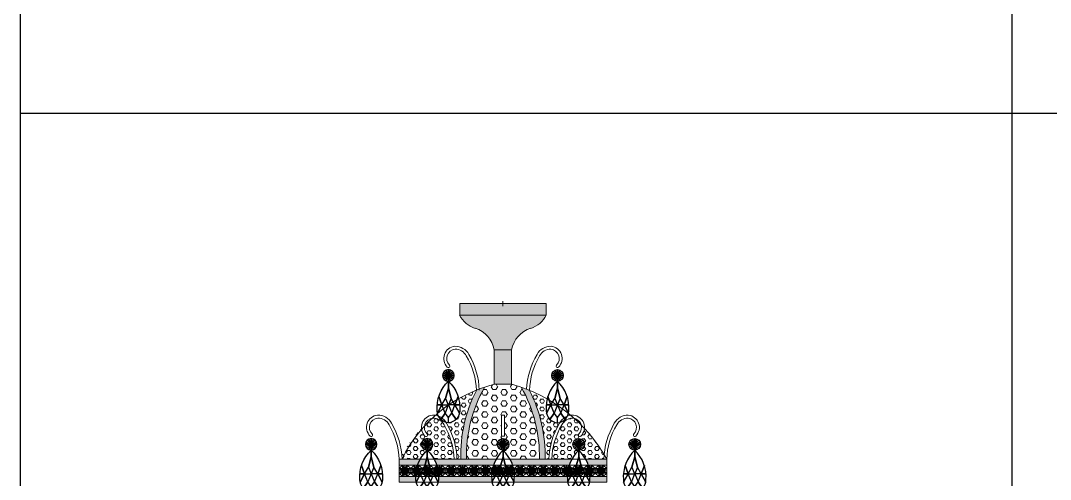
# Model space of a CAD drawing. Header units: inches. Extents: x 274057 to 444617, y 490067 to 635630.
# Drawn here: x 325724.4 to 326170.8, y 535302.3 to 535501.3 of the extents above; entities that cross this region are included whole.
import ezdxf

# ---------------------------------------------------------------- set-up
doc = ezdxf.new("R2010")
doc.units = ezdxf.units.IN
doc.header["$MEASUREMENT"] = 0
doc.linetypes.add('HIDDEN', pattern=[0.375, 0.25, -0.125])
for name, color, linetype in [('CQ SPOT DETAIL DIMENSION', 9, 'Continuous'), ('CQ-legend tex box', 3, 'Continuous'), ('E-LITE-FIXT-NORM-CEILING', 3, 'Continuous')]:
    doc.layers.add(name, color=color, linetype=linetype)

# ---------------------------------------------------------------- blocks, each defined once
blk = doc.blocks.new('CRYSTAL ALMOND')
at = {"color": 4}
for p, q in [((16639.8, 3700.3), (16653.9, 3714.4)), ((16653.9, 3700.3), (16639.8, 3714.4)), ((16653.9, 3714.4), (16639.8, 3700.3)), ((16639.8, 3714.4), (16653.9, 3700.3)), ((16643, 3698.1), (16650.7, 3716.6)), ((16650.7, 3698.1), (16643, 3716.6)), ((16650.7, 3716.6), (16643, 3698.1)), ((16643, 3716.6), (16650.7, 3698.1)), ((16646.9, 3697.4), (16646.9, 3717.4)), ((16646.9, 3717.4), (16646.9, 3697.4)), ((16636.9, 3707.4), (16656.9, 3707.4)), ((16656.9, 3707.4), (16636.9, 3707.4)), ((16637.6, 3703.5), (16656.1, 3711.2)), ((16656.1, 3703.5), (16637.6, 3711.2)), ((16656.1, 3711.2), (16637.6, 3703.5)), ((16637.6, 3711.2), (16656.1, 3703.5)), ((16627.2, 3656.4), (16648.1, 3656.4)), ((16666.5, 3656.4), (16645.6, 3656.4))]:
    blk.add_line(p, q, dxfattribs=at)
for points in [[(16646.9, 3625.4), (16646.9, 3634.4), (16641.1, 3642.2), (16635.5, 3656.4), (16630.2, 3670.8), (16635.5, 3656.4), (16642, 3667.6), (16646.9, 3685.4), (16646.9, 3697.4), (16646.9, 3685.4), (16642, 3667.6), (16646.8, 3656.4), (16641.1, 3642.2), (16633.6, 3631.1), (16641.1, 3642.2), (16635.5, 3656.4), (16627.7, 3641.9), (16635.5, 3656.4), (16627.2, 3656.4), (16646.8, 3656.4)], [(16646.9, 3625.4), (16646.9, 3634.4), (16652.6, 3642.2), (16658.3, 3656.4), (16663.6, 3670.8), (16658.3, 3656.4), (16651.7, 3667.6), (16646.9, 3685.4), (16646.9, 3697.4), (16646.9, 3685.4), (16651.7, 3667.6), (16647, 3656.4), (16652.6, 3642.2), (16660.2, 3631.1), (16652.6, 3642.2), (16658.3, 3656.4), (16666, 3641.9), (16658.3, 3656.4), (16666.5, 3656.4), (16647, 3656.4)]]:
    blk.add_lwpolyline(points, dxfattribs=at)
blk.add_circle((16646.9, 3707.4), 10, dxfattribs=at)
for centre, radius, start, end in [((16690.9, 3651.3), 63.8, 133.6719, 184.6189), ((16602.8, 3651.3), 63.8, 355.3811, 46.3281), ((16647.9, 3645.9), 20.6, 179.4032, 267.0984), ((16645.8, 3645.9), 20.6, 272.9016, 0.5968)]:
    blk.add_arc(centre, radius, start, end, dxfattribs=at)
blk = doc.blocks.new('OCTAGON')
at = {"color": 4, "lineweight": 0}
for p, q in [((-12.5, 5), (12.5, 5)), ((-12.5, 5), (-5, 0)), ((-12.5, 5), (0, 2.5)), ((0, 0), (-12.5, 5)), ((-12.5, 0), (12.5, 0)), ((0, 0), (-12.5, -5)), ((-5, 12.5), (-5, -12.5)), ((-5, 12.5), (0, 5)), ((-5, 12.5), (-2.5, 0)), ((0, 0), (-5, 12.5)), ((-5, -12.5), (-2.5, 0)), ((0, 0), (-5, -12.5)), ((0, 12.5), (0, -12.5)), ((5, 12.5), (0, 5)), ((0, 0), (5, 12.5)), ((12.5, 5), (0, 2.5)), ((0, 0), (12.5, 5)), ((0, 0), (5, -12.5)), ((0, 0), (12.5, -5)), ((5, 12.5), (2.5, 0)), ((5, -12.5), (2.5, 0)), ((5, 12.5), (5, -12.5)), ((12.5, 5), (5, 0)), ((-12.5, -5), (-5, 0)), ((-12.5, -5), (0, -2.5)), ((-12.5, -5), (12.5, -5)), ((-5, -12.5), (0, -5)), ((12.5, -5), (0, -2.5)), ((5, -12.5), (0, -5)), ((12.5, -5), (5, 0))]:
    blk.add_line(p, q, dxfattribs=at)
for points in [[(-5, 12.5), (5, 12.5), (12.5, 5), (12.5, -5), (5, -12.5), (-5, -12.5), (-12.5, -5), (-12.5, 5), (-5, 12.5)], [(-5, 0), (0, 5), (5, 0), (0, -5), (-5, 0)]]:
    blk.add_lwpolyline(points, dxfattribs=at)
blk = doc.blocks.new('CH21')
at = {"lineweight": 0}
h = blk.add_hatch(color=2, dxfattribs=at)
h.set_gradient(color1=(255, 255, 0), color2=(255, 255, 219), one_color=1, tint=0.93, name='CYLINDER')
h.paths.add_polyline_path([(-28137.4, 11726.1), (-28287.4, 11726.1), (-28287.4, 11706.1), (-28137.4, 11706.1)])
h = blk.add_hatch(color=2, dxfattribs=at)
h.set_gradient(color1=(255, 255, 0), color2=(255, 255, 219), one_color=1, tint=0.93, name='CYLINDER')
h.paths.add_polyline_path([(-28137.4, 11706.1), (-28287.4, 11706.1, 0.209169), (-28260.6, 11683.3, -0.272133), (-28227.4, 11646.1), (-28197.4, 11646.1, -0.272133), (-28164.2, 11683.3, 0.209169)])
h = blk.add_hatch(color=2, dxfattribs=at)
h.set_gradient(color1=(255, 255, 0), color2=(255, 255, 219), one_color=1, tint=0.93, name='CYLINDER')
h.paths.add_polyline_path([(-28197.4, 11646.1), (-28227.4, 11646.1), (-28227.4, 11586.1), (-28197.4, 11586.1)])
at = {"lineweight": 0, "true_color": 0xc6ecec}
h = blk.add_hatch(dxfattribs=at)
h.set_pattern_fill('HEX', color=254, scale=1.25, style=0)
h.set_pattern_definition([(180, (-19806.971, 8790.514), (0, 6.874075), [3.96875, -7.9375]), (60, (-19806.971, 8790.514), (5.9531236, -3.4370375), [3.96875, -7.9375]), (120, (-19810.94, 8790.514), (5.9531236, 3.4370375), [3.96875, -7.9375])])
h.paths.add_polyline_path([(-28309.9, 11518.5, 0.017409), (-28310.9, 11520.1, 0.051585), (-28306.7, 11519.5, 0.40248), (-28287.2, 11540.2, 0.080983), (-28288.8, 11560.7, -0.031655), (-28258.2, 11575.5, 0.124336), (-28285.4, 11456.1), (-28291.9, 11456.1, 0.126536)])
h.paths.add_polyline_path([(-28353.5, 11482, 0.414214), (-28343.5, 11472, 0.078988), (-28355.7, 11456.1), (-28387.1, 11456.1, 0.015185), (-28387.6, 11464, -0.053124), (-28353.4, 11509.7, 0.17674), (-28347.3, 11496.4, 1.011921), (-28343.7, 11499.9, -0.261965), (-28348, 11515.3, -0.016226), (-28335.3, 11527.4, -0.02114), (-28333.9, 11527.6, -0.279338), (-28314.3, 11516, -0.126418), (-28296.9, 11456.1), (-28331.4, 11456.1, 0.078988), (-28343.5, 11472, 0.414214), (-28333.5, 11482, 1)])
at = {"lineweight": 0}
h = blk.add_hatch(color=2, dxfattribs=at)
h.set_gradient(color1=(255, 255, 0), color2=(255, 255, 219), one_color=1, tint=0.93, name='INVCURVED')
h.paths.add_polyline_path([(-28258.4, 11575.5, -0.01414), (-28244.2, 11580.9, 0.136464), (-28275.6, 11456.1), (-28285.6, 11456.1, -0.124336)])
at = {"lineweight": 0, "true_color": 0xc6ecec}
h = blk.add_hatch(dxfattribs=at)
h.set_pattern_fill('HEX', color=254, scale=1.75, style=0)
h.set_pattern_definition([(0, (-36617.562, 8790.514), (0, 9.623705), [5.55625, -11.1125]), (120, (-36617.562, 8790.514), (-8.334373, -4.811852), [5.55625, -11.1125]), (60, (-36612.006, 8790.514), (-8.334373, 4.811853), [5.55625, -11.1125])])
h.paths.add_polyline_path([(-28180.6, 11580.9, 0.016317), (-28197.4, 11586.1), (-28227.4, 11586.1, 0.017679), (-28244, 11581.3, 0.137006), (-28275.6, 11456.1), (-28224.4, 11456.1, -0.078988), (-28212.3, 11472, -0.414214), (-28222.3, 11482, -1), (-28202.3, 11482, -0.414214), (-28212.3, 11472, -0.078988), (-28200.1, 11456.1), (-28149.2, 11456.1, 0.136509)])
h.paths.add_polyline_path([(-28209.8, 11532.6), (-28209.8, 11496.4), (-28214.8, 11496.4), (-28214.8, 11532.6)], flags=16)
at = {"lineweight": 0}
h = blk.add_hatch(color=2, dxfattribs=at)
h.set_gradient(color1=(255, 255, 0), color2=(255, 255, 219), one_color=1, tint=0.93, name='INVCURVED')
h.paths.add_polyline_path([(-28166.4, 11575.5, 0.01414), (-28180.6, 11580.9, -0.136464), (-28149.2, 11456.1), (-28139.2, 11456.1, 0.124336)])
at = {"lineweight": 0, "true_color": 0xc6ecec}
h = blk.add_hatch(dxfattribs=at)
h.set_pattern_fill('HEX', color=254, scale=1.25, style=0)
h.set_pattern_definition([(0, (-36617.562, 8790.514), (0, 6.874075), [3.96875, -7.9375]), (120, (-36617.562, 8790.514), (-5.9531236, -3.4370375), [3.96875, -7.9375]), (60, (-36613.593, 8790.514), (-5.9531236, 3.4370375), [3.96875, -7.9375])])
h.paths.add_polyline_path([(-28114.6, 11518.5, -0.017409), (-28113.7, 11520.1, -0.051585), (-28117.8, 11519.5, -0.40248), (-28137.4, 11540.2, -0.080983), (-28135.7, 11560.7, 0.031655), (-28166.4, 11575.5, -0.124336), (-28139.2, 11456.1), (-28132.7, 11456.1, -0.126536)])
h.paths.add_polyline_path([(-28071, 11482, -0.414214), (-28081, 11472, -0.078988), (-28068.9, 11456.1), (-28037.4, 11456.1, -0.015185), (-28036.9, 11464, 0.053124), (-28071.1, 11509.7, -0.17674), (-28077.2, 11496.4, -1.011921), (-28080.8, 11499.9, 0.261965), (-28076.6, 11515.3, 0.016226), (-28089.2, 11527.4, 0.02114), (-28090.6, 11527.6, 0.279338), (-28110.3, 11516, 0.126418), (-28127.7, 11456.1), (-28093.1, 11456.1, -0.078988), (-28081, 11472, -0.414214), (-28091, 11482, -1)])
at = {"lineweight": 0}
h = blk.add_hatch(color=2, dxfattribs=at)
h.set_gradient(color1=(255, 255, 0), color2=(168, 168, 0), one_color=1, tint=0.33, name='INVCYLINDER')
h.paths.add_polyline_path([(-28139.2, 11456.1), (-28200.1, 11456.1, -0.042783), (-28195.8, 11446.1), (-28139.2, 11446.1)])
h.paths.add_polyline_path([(-28093.1, 11456.1), (-28139.2, 11456.1), (-28139.2, 11446.1), (-28138.4, 11446.1), (-28097.5, 11446.1, -0.042783)])
h.paths.add_polyline_path([(-28032.4, 11456.1), (-28068.9, 11456.1, -0.042783), (-28064.6, 11446.1), (-28058.4, 11446.1), (-28032.4, 11446.1)])
h.paths.add_polyline_path([(-28224.4, 11456.1), (-28331.7, 11456.1, -0.042783), (-28327.3, 11446.1), (-28228.7, 11446.1, -0.042783)])
h.paths.add_polyline_path([(-28342.7, 11456.1), (-28392.4, 11456.1), (-28392.4, 11446.1), (-28340, 11446.1)])
h = blk.add_hatch(color=2, dxfattribs=at)
h.set_gradient(color1=(255, 255, 0), color2=(168, 168, 0), one_color=1, tint=0.33, name='INVCYLINDER')
h.paths.add_polyline_path([(-28363.5, 11426.1), (-28366.4, 11426.1), (-28392.4, 11426.1), (-28392.4, 11416.1), (-28362.8, 11416.1, -0.057236), (-28363.3, 11420.8, -0.020926)])
h.paths.add_polyline_path([(-28232, 11426.1), (-28324.1, 11426.1, -0.020926), (-28324.3, 11420.8, -0.057236), (-28324.8, 11416.1), (-28231.3, 11416.1, -0.057236), (-28231.8, 11420.8, -0.020926)])
h.paths.add_polyline_path([(-28139.2, 11426.1), (-28146.4, 11426.1), (-28192.5, 11426.1, -0.020926), (-28192.7, 11420.8, -0.057236), (-28193.2, 11416.1), (-28149.2, 11416.1), (-28139.2, 11416.1)])
h.paths.add_polyline_path([(-28100.7, 11426.1), (-28106.4, 11426.1), (-28139.2, 11426.1), (-28139.2, 11416.1), (-28100.1, 11416.1, -0.057236), (-28100.5, 11420.8, -0.020926)])
h.paths.add_polyline_path([(-28032.4, 11426.1), (-28061.3, 11426.1, -0.020926), (-28061.5, 11420.8, -0.057236), (-28062, 11416.1), (-28032.4, 11416.1)])
at = {"color": 2, "lineweight": 0}
for p, q in [((-28287.4, 11726.1), (-28287.4, 11706.1)), ((-28287.4, 11726.1), (-28137.4, 11726.1)), ((-28217.4, 11726.1), (-28207.4, 11726.1)), ((-28212.4, 11721.7), (-28212.4, 11730.5)), ((-28137.4, 11726.1), (-28137.4, 11706.1)), ((-28287.4, 11706.1), (-28137.4, 11706.1)), ((-28227.4, 11586.1), (-28197.4, 11586.1))]:
    blk.add_line(p, q, dxfattribs=at)
for points in [[(-28253.5, 11575.7, 0.12623), (-28271.5, 11637.9, 0.280676), (-28295.8, 11652, 0.631256), (-28308.9, 11615.9, 0.631256)], [(-28258.4, 11575.5, 0.126418), (-28275.9, 11635.5, 0.279338), (-28295.5, 11647, 0.627216), (-28305.3, 11619.4, -0.472242)], [(-28171.3, 11577.5, -0.122715), (-28153.3, 11637.9, -0.280676), (-28129, 11652, -0.631256), (-28115.9, 11615.9, -0.631256)], [(-28166.4, 11575.5, -0.126418), (-28148.9, 11635.5, -0.279338), (-28129.3, 11647, -0.627216), (-28119.5, 11619.4, 0.472242)], [(-28387.4, 11456.3, 0.12623), (-28405.5, 11518.5, 0.280676), (-28429.8, 11532.6, 0.631256), (-28442.8, 11496.4, 0.631256)], [(-28392.4, 11456.1, 0.126418), (-28409.8, 11516, 0.279338), (-28429.5, 11527.6, 0.627216), (-28439.3, 11499.9, -0.472242)], [(-28292.1, 11456.3, 0.12623), (-28310.2, 11518.5, 0.280676), (-28334.5, 11532.6, 0.631256), (-28347.6, 11496.4, 0.631256)], [(-28297.1, 11456.1, 0.126418), (-28314.5, 11516, 0.279338), (-28334.2, 11527.6, 0.627216), (-28344, 11499.9, -0.472242)], [(-28132.7, 11456.3, -0.12623), (-28114.6, 11518.5, -0.280676), (-28090.3, 11532.6, -0.631256), (-28077.2, 11496.4, -0.631256)], [(-28127.7, 11456.1, -0.126418), (-28110.3, 11516, -0.279338), (-28090.6, 11527.6, -0.627216), (-28080.8, 11499.9, 0.472242)], [(-28037.4, 11456.3, -0.12623), (-28019.3, 11518.5, -0.280676), (-27995, 11532.6, -0.631256), (-27982, 11496.4, -0.631256)], [(-28032.4, 11456.1, -0.126418), (-28015, 11516, -0.279338), (-27995.3, 11527.6, -0.627216), (-27985.5, 11499.9, 0.472242)]]:
    blk.add_lwpolyline(points, format="xyb", dxfattribs=at)
for points in [[(-28227.4, 11646.1), (-28197.4, 11646.1), (-28197.4, 11586.1), (-28227.4, 11586.1)], [(-28214.8, 11532.6), (-28209.8, 11532.6), (-28209.8, 11496.4), (-28214.8, 11496.4)], [(-28392.4, 11456.1), (-28032.4, 11456.1), (-28032.4, 11416.1), (-28392.4, 11416.1)], [(-28032.4, 11446.1), (-28392.4, 11446.1), (-28392.4, 11426.1), (-28032.4, 11426.1)]]:
    blk.add_lwpolyline(points, close=True, dxfattribs=at)
for centre, radius, start, end in [((-28247.9, 11725.3), 44, 205.9753, 253.232), ((-28176.9, 11725.3), 44, 286.768, 334.0247), ((-28275.6, 11636.5), 49.2, 11.2991, 72.1928), ((-28149.2, 11636.5), 49.2, 107.8072, 168.7009), ((-28307.1, 11617.6), 2.5, 224.0093, 45.3672), ((-28117.7, 11617.6), 2.5, 134.6328, 315.9907), ((-28168.2, 11349.6), 243.8, 104.0621, 154.0569), ((-28035.6, 11462), 250.1, 153.0079, 181.3582), ((-28035.6, 11462), 240.1, 150.3215, 181.3582), ((-28268.4, 11326.3), 269.4, 28.8156, 74.7168), ((-28389.3, 11462), 240.2, 358.5927, 29.676), ((-28389.2, 11462), 250.1, 358.6418, 26.9921), ((-28441, 11498.1), 2.5, 224.0093, 45.3672), ((-28345.8, 11498.1), 2.5, 224.0093, 45.3672), ((-28079, 11498.1), 2.5, 134.6328, 315.9907), ((-27983.8, 11498.1), 2.5, 134.6328, 315.9907)]:
    blk.add_arc(centre, radius, start, end, dxfattribs=at)
at = {"color": 2, "lineweight": 0, "xscale": -1}
for p in [(-11660.1, 7894.1), (-11794, 7774.6), (-11696.9, 7774.6)]:
    blk.add_blockref('CRYSTAL ALMOND', p, dxfattribs=at)
at = {"color": 2, "lineweight": 0}
for p in [(-44764.7, 7894.1), (-44859.1, 7774.6), (-44727.9, 7774.6), (-44630.8, 7774.6)]:
    blk.add_blockref('CRYSTAL ALMOND', p, dxfattribs=at)
at = {"color": 2, "lineweight": 0, "xscale": -0.7999999999992724, "yscale": 0.8000000000001818, "zscale": 0.8}
for p in [(-28382.4, 11436.1), (-28362.4, 11436.1), (-28342.4, 11436.1), (-28322.4, 11436.1), (-28302.4, 11436.1), (-28282.4, 11436.1), (-28262.4, 11436.1), (-28242.4, 11436.1), (-28222.4, 11436.1), (-28202.4, 11436.1), (-28182.4, 11436.1), (-28162.4, 11436.1), (-28142.4, 11436.1), (-28122.4, 11436.1), (-28102.4, 11436.1), (-28082.4, 11436.1), (-28062.4, 11436.1), (-28042.4, 11436.1)]:
    blk.add_blockref('OCTAGON', p, dxfattribs=at)
blk = doc.blocks.new('SMDS')
at = {"layer": 'CQ-legend tex box'}
for p, q in [((385062.61, 480186.07), (385062.59, 476464.25)), ((384632.87, 479535.65), (386097.23, 479535.65))]:
    blk.add_line(p, q, dxfattribs=at)
blk.add_lwpolyline([(384632.87, 472716.65), (384632.87, 480364.08), (386097.23, 480364.08), (386097.2, 472716.65)], dxfattribs=at)
at = {"layer": 'E-LITE-FIXT-NORM-CEILING', "linetype": 'HIDDEN', "xscale": 0.25, "yscale": 0.25, "zscale": 0.25}
blk.add_blockref('CH21', (391895.08, 476521.57), dxfattribs=at)

msp = doc.modelspace()

# ---------------------------------------------------------------- block references
at = {"layer": 'CQ SPOT DETAIL DIMENSION'}
msp.add_blockref('SMDS', (-58908.52, 55925.46), dxfattribs=at)

doc.saveas('drawing.dxf')
